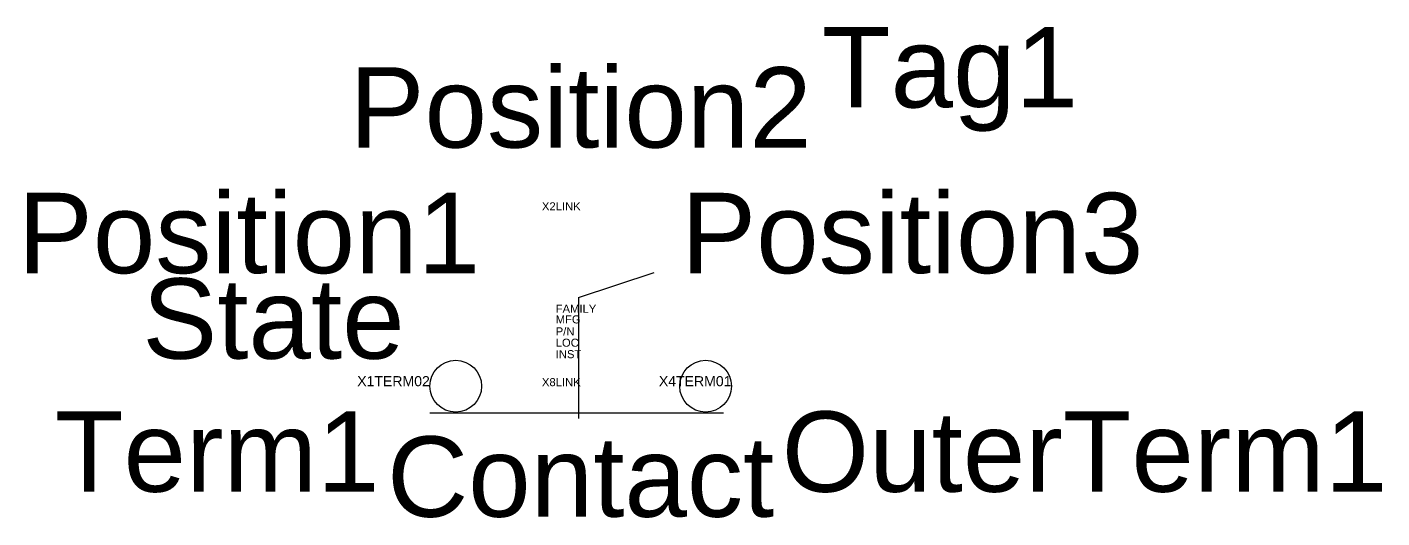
# Model space of a CAD drawing. Header units: inches. Extents: x -0.5 to 3.89, y -0.24 to 0.45.
# Drawn here: x -0.501 to 1.184, y -0.164 to 0.447 of the extents above; entities outside this region: 3.
import ezdxf
from ezdxf.enums import TextEntityAlignment as Align

# ---------------------------------------------------------------- set-up
doc = ezdxf.new("R2010")
doc.units = ezdxf.units.IN
doc.header["$MEASUREMENT"] = 0
doc.styles.add('INERCONNECT TABLES', font='arial.ttf', dxfattribs={"height": 0.1})
doc.styles.add('WD', font='arial.ttf', dxfattribs={"height": 1})

msp = doc.modelspace()

# ---------------------------------------------------------------- linework, layer by layer
for p, q in [((0.1849, 0.1102), (0.2787, 0.1414)), ((0.1849, 0.1102), (0.1849, -0.0401)), ((0, -0.0333), (0.3649, -0.0333))]:
    msp.add_line(p, q)
for centre in [(0.0322, 0), (0.3428, 0)]:
    msp.add_circle(centre, 0.0322)

# ---------------------------------------------------------------- texts
at = {"style": 'INERCONNECT TABLES', "flags": 8}
for tag, p in [('Tag1', (0.4875, 0.3968)), ('Desc1', (3.5, 0.1159))]:
    msp.add_attdef(tag, text='', height=0.1, dxfattribs=at).set_placement(p, align=Align.MIDDLE_LEFT)
for tag, text, p in [('Position2', 'O', (0.1875, 0.2969)), ('Contact', 'NC', (0.1875, -0.1625))]:
    msp.add_attdef(tag, text=text, height=0.1, dxfattribs=at).set_placement(p, align=Align.CENTER)
for tag, text, height, style, flags, p in [('Position1', 'H', 0.1, 'INERCONNECT TABLES', 8, (0.0625, 0.1406)), ('X2LINK', '', 0.01, 'WD', 9, (0.1875, 0.2188)), ('State', 'XOO', 0.1, 'INERCONNECT TABLES', 8, (-0.0313, 0.0342)), ('X1TERM02', '', 0.0125, 'WD', 9, (0, 0)), ('X8LINK', '', 0.01, 'WD', 9, (0.1875, 0)), ('X4TERM01', '', 0.0125, 'WD', 9, (0.375, 0))]:
    msp.add_attdef(tag, text=text, height=height, dxfattribs=dict(style=style, flags=flags)).set_placement(p, align=Align.RIGHT)
for tag, p, s, height, style, flags in [('Position3', (0.3125, 0.1406), 'A', 0.1, 'INERCONNECT TABLES', 8), ('FAMILY', (0.1565, 0.0914), '', 0.01, 'WD', 9)]:
    msp.add_attdef(tag, p, s, height=height, dxfattribs=dict(style=style, flags=flags))
at = {"linetype": 'Continuous', "style": 'INERCONNECT TABLES', "flags": 9}
msp.add_attdef('MFG', text='', height=0.01, dxfattribs=at).set_placement((0.1875, 0.0781), align=Align.RIGHT)
for tag, p in [('P/N', (0.1565, 0.0632)), ('LOC', (0.1565, 0.0491)), ('INST', (0.1565, 0.0348))]:
    msp.add_attdef(tag, p, '', height=0.01, dxfattribs=at)
at = {"linetype": 'Continuous', "style": 'INERCONNECT TABLES', "flags": 8}
for tag, p in [('Desc2', (3.5, -0.0341)), ('Desc3', (3.5, -0.1841))]:
    msp.add_attdef(tag, text='', height=0.1, dxfattribs=at).set_placement(p, align=Align.MIDDLE_LEFT)
msp.add_attdef('Term1', text='', height=0.1, dxfattribs=at).set_placement((-0.0625, -0.0314), align=Align.TOP_RIGHT)
msp.add_attdef('OuterTerm1', text='', height=0.1, dxfattribs=at).set_placement((0.4375, -0.0314), align=Align.TOP_LEFT)

doc.saveas('drawing.dxf')
